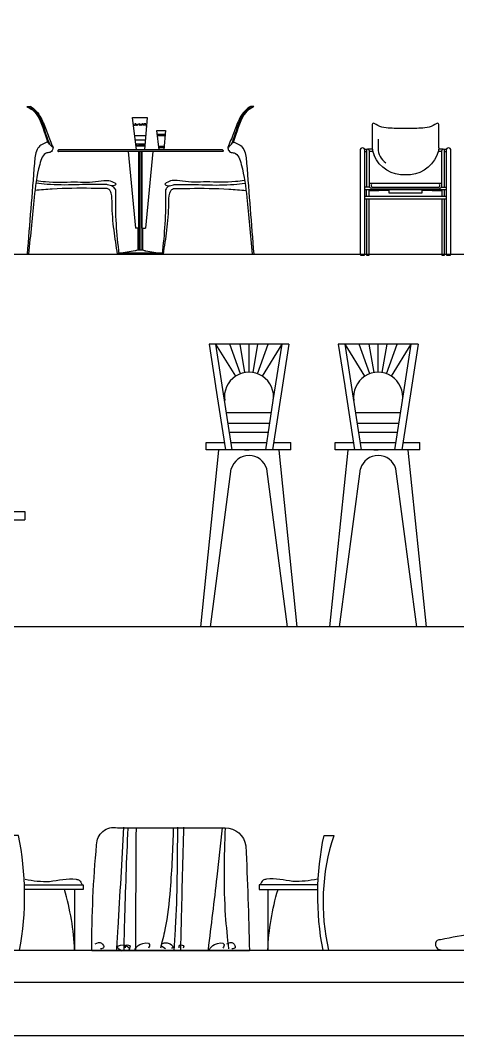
# Model space of a CAD drawing. Header units: inches. Extents: x 10 to 52.5, y 12.2 to 37.
# Drawn here: x 44.77 to 47.44, y 12.21 to 18.4 of the extents above; entities that cross this region are included whole.
import ezdxf

# ---------------------------------------------------------------- set-up
doc = ezdxf.new("R2010")
doc.units = ezdxf.units.IN
doc.header["$MEASUREMENT"] = 0
for name, color, linetype in [('02', 2, 'Continuous'), ('1', 1, 'Continuous'), ('8', 8, 'Continuous'), ('kadrbm', 4, 'Continuous')]:
    doc.layers.add(name, color=color, linetype=linetype)

# ---------------------------------------------------------------- blocks, each defined once
blk = doc.blocks.new('kadrbm')
at = {"layer": 'kadrbm', "color": 4}
blk.add_lwpolyline([(0, 0), (0, 24.7972), (21, 24.7972), (21, 0), (0, 0)], close=True, dxfattribs=at)
blk.add_lwpolyline([(20.6631, 0.3257), (20.6631, 24.4603), (0.3369, 24.4603), (0.3369, 0.3257), (20.6631, 0.3257)], dxfattribs=at)

msp = doc.modelspace()

# ---------------------------------------------------------------- hatches: boundary and pattern name
at = {"layer": '8'}
h = msp.add_hatch(dxfattribs=at)
h.set_pattern_fill('AR-SAND', color=256, scale=0.005, style=0)
h.set_pattern_definition([(37.5, (44.231392, -8.326672), (-0.0003149668, 0.0096341188), [0, -0.0076, 0, -0.0085, 0, -0.008125]), (7.5, (44.231392, -8.326672), (0.0088488835, 0.0141107303), [0, -0.0041, 0, -0.00685, 0, -0.002625]), (327.5, (44.225242, -8.326672), (0.0155707093, 2.82953e-05), [0, -0.0025, 0, -0.009, 0, -0.01175]), (317.5, (44.225242, -8.326672), (0.015030633, 0.004388378), [0, -0.00125, 0, -0.0059, 0, -0.00675])])
h.paths.add_polyline_path([(45.4559, 17.7748), (45.4575, 17.7617), (45.5361, 17.7617), (45.5372, 17.7748)])
h.paths.add_polyline_path([(45.526, 17.6379), (45.5271, 17.651), (45.4711, 17.651), (45.4727, 17.6379)])

# ---------------------------------------------------------------- linework, layer by layer
at = {"layer": '02'}
for p, q in [((44.8072, 17.8775), (44.8277, 17.878)), ((46.1925, 17.8775), (46.1719, 17.878)), ((45.6136, 17.6134), (45.5991, 17.7318)), ((45.5991, 17.7318), (45.6523, 17.7318)), ((45.6523, 17.7318), (45.6426, 17.6134)), ((45.4649, 17.7017), (45.5312, 17.7017)), ((45.4682, 17.6748), (45.529, 17.6748)), ((45.6017, 17.7102), (45.6505, 17.7102)), ((45.6027, 17.7023), (45.6498, 17.7023)), ((45.6045, 17.7046), (45.6045, 17.7046)), ((45.608, 17.7101), (45.608, 17.7101)), ((45.6093, 17.7053), (45.6093, 17.7053)), ((45.6159, 17.7061), (45.6159, 17.7061)), ((45.6199, 17.7074), (45.6199, 17.7074)), ((45.6231, 17.7093), (45.6231, 17.7093)), ((45.6239, 17.7072), (45.6239, 17.7072)), ((45.6292, 17.7037), (45.6292, 17.7037)), ((45.632, 17.7083), (45.632, 17.7083)), ((45.6333, 17.7043), (45.6333, 17.7043)), ((45.6382, 17.7063), (45.6382, 17.7063)), ((45.6401, 17.7093), (45.6401, 17.7093)), ((45.6436, 17.7078), (45.6436, 17.7078)), ((45.6461, 17.7081), (45.6461, 17.7081)), ((45.6468, 17.7025), (45.6468, 17.7025)), ((45.6473, 17.709), (45.6473, 17.709)), ((45.6474, 17.7048), (45.6474, 17.7048)), ((46.9503, 17.6788), (46.9503, 17.6236)), ((45.9998, 17.6134), (44.9998, 17.6134)), ((45.9998, 17.6028), (44.9998, 17.6028)), ((45.4248, 17.6028), (45.4698, 17.1364)), ((45.4711, 17.651), (45.5271, 17.651)), ((45.4727, 17.6379), (45.526, 17.6379)), ((45.4898, 17.1364), (45.4898, 17.6028)), ((45.4948, 17.0039), (45.4948, 17.6028)), ((45.5048, 17.0039), (45.5048, 17.6028)), ((45.5098, 17.1364), (45.5098, 17.6028)), ((45.5748, 17.6028), (45.5298, 17.1364)), ((45.6108, 17.636), (45.6444, 17.636)), ((45.6118, 17.6281), (45.6438, 17.6281)), ((45.6124, 17.6358), (45.6124, 17.6358)), ((45.615, 17.6295), (45.615, 17.6295)), ((45.6183, 17.6351), (45.6183, 17.6351)), ((45.6185, 17.6293), (45.6185, 17.6293)), ((45.6249, 17.6321), (45.6249, 17.6321)), ((45.626, 17.6351), (45.626, 17.6351)), ((45.6295, 17.6292), (45.6295, 17.6292)), ((45.6331, 17.6348), (45.6331, 17.6348)), ((45.636, 17.6321), (45.636, 17.6321)), ((45.6394, 17.6316), (45.6394, 17.6316)), ((45.642, 17.6354), (45.642, 17.6354)), ((45.6435, 17.6321), (45.6435, 17.6321)), ((46.8799, 17.6108), (46.8799, 17.3858)), ((46.8949, 17.6108), (46.8949, 17.3858)), ((47.3649, 17.6108), (47.3649, 16.9778)), ((46.9007, 17.3858), (46.8699, 17.3858)), ((47.3649, 17.3708), (46.8699, 17.3708)), ((46.9126, 17.3858), (47.3222, 17.3858)), ((47.0148, 17.3708), (47.0149, 17.3684)), ((47.22, 17.3708), (47.2199, 17.3684)), ((47.3342, 17.3858), (47.3649, 17.3858)), ((47.3399, 17.3708), (47.3399, 17.3308)), ((45.4898, 17.1364), (45.4698, 17.1364)), ((45.4848, 17.0039), (45.4848, 17.1364)), ((45.5098, 17.1364), (45.5298, 17.1364)), ((45.5148, 17.0039), (45.5148, 17.1364)), ((45.3698, 16.9827), (45.3598, 16.9774)), ((45.6298, 16.9827), (45.3698, 16.9827)), ((45.4848, 17.0039), (45.5148, 17.0039)), ((45.6298, 16.9827), (45.6398, 16.9774)), ((45.6323, 16.9778), (45.6398, 16.9774)), ((46.4056, 16.4293), (45.919, 16.4293)), ((45.919, 16.4293), (45.9583, 16.1743)), ((46.0603, 15.7843), (45.9608, 16.4293)), ((46.0809, 16.2331), (45.9608, 16.4293)), ((46.1112, 16.2481), (46.0455, 16.4293)), ((46.1374, 16.255), (46.108, 16.4293)), ((46.1623, 16.2571), (46.1623, 16.4293)), ((46.1872, 16.255), (46.2166, 16.4293)), ((46.2134, 16.2481), (46.279, 16.4293)), ((46.2437, 16.2331), (46.3637, 16.4293)), ((46.4056, 16.4293), (46.3061, 15.7843)), ((46.3105, 16.0842), (46.3637, 16.4293)), ((47.1938, 16.4293), (46.7072, 16.4293)), ((46.7072, 16.4293), (46.7466, 16.1743)), ((46.8485, 15.7843), (46.7491, 16.4293)), ((46.8692, 16.2331), (46.7491, 16.4293)), ((46.8994, 16.2481), (46.8338, 16.4293)), ((46.9256, 16.255), (46.8962, 16.4293)), ((46.9505, 16.2571), (46.9505, 16.4293)), ((46.9755, 16.255), (47.0048, 16.4293)), ((47.0016, 16.2481), (47.0673, 16.4293)), ((47.0319, 16.2331), (47.152, 16.4293)), ((47.1938, 16.4293), (47.0944, 15.7843)), ((47.0988, 16.0842), (47.152, 16.4293)), ((45.9585, 16.1728), (46.0184, 15.7843)), ((46.7468, 16.1728), (46.8067, 15.7843)), ((46.014, 16.0842), (46.0117, 16.0993)), ((46.2643, 15.7843), (46.3105, 16.0842)), ((46.8023, 16.0842), (46.8, 16.0993)), ((47.0525, 15.7843), (47.0988, 16.0842)), ((46.299, 16.0093), (46.0256, 16.0093)), ((47.0872, 16.0093), (46.8138, 16.0093)), ((46.2891, 15.9454), (46.0355, 15.9454)), ((47.0774, 15.9454), (46.8237, 15.9454)), ((46.2805, 15.8893), (46.0441, 15.8893)), ((47.0687, 15.8893), (46.8324, 15.8893)), ((45.9003, 15.7843), (45.9003, 15.8293)), ((46.4176, 15.7843), (46.4176, 15.8293)), ((46.6886, 15.7843), (46.6886, 15.8293)), ((47.2059, 15.7843), (47.2059, 15.8293)), ((45.868, 14.7046), (45.9789, 15.7814)), ((46.4566, 14.7046), (46.3457, 15.7814)), ((46.6562, 14.7046), (46.7672, 15.7814)), ((47.2449, 14.7046), (47.1339, 15.7814)), ((45.9266, 14.7046), (46.0543, 15.6684)), ((46.398, 14.7046), (46.2703, 15.6684)), ((46.7148, 14.7046), (46.8425, 15.6684)), ((47.1862, 14.7046), (47.0586, 15.6684)), ((43.9512, 15.4072), (44.7937, 15.4072)), ((44.7937, 15.4072), (44.7937, 15.3572)), ((43.9477, 15.3572), (44.7937, 15.3572)), ((47.3346, 12.7313), (47.3259, 12.7349))]:
    msp.add_line(p, q, dxfattribs=at)
for points in [[(45.4757, 17.6134), (45.4515, 17.8108), (45.5401, 17.8108), (45.524, 17.6134)], [(46.8399, 17.6108), (46.8399, 16.9778)], [(46.8699, 16.9778), (46.8699, 17.6108)], [(46.8699, 17.6048), (46.8799, 17.6048)], [(46.9184, 17.6033), (46.8949, 17.6033)], [(47.3399, 17.3858), (47.3399, 17.6108)], [(47.3549, 17.3858), (47.3549, 17.6108)], [(47.3549, 17.6048), (47.3649, 17.6048)], [(46.8799, 17.3308), (46.8799, 17.3708)], [(46.8949, 17.3308), (46.8949, 17.3708)], [(46.8949, 17.3638), (47.0149, 17.3684), (47.0148, 17.3608), (47.0148, 17.3508), (47.22, 17.3508), (47.22, 17.3608), (47.2199, 17.3684), (47.3399, 17.3638)], [(47.3549, 17.3308), (47.3549, 17.3708)], [(46.8699, 17.3308), (47.3649, 17.3308)], [(46.8699, 17.3158), (47.3649, 17.3158)], [(46.8799, 17.3158), (46.8799, 16.9708), (46.8949, 16.9708), (46.8949, 17.3158)], [(47.3399, 17.3158), (47.3399, 16.9708), (47.3549, 16.9708), (47.3549, 17.3158)], [(46.8424, 16.9778), (46.8424, 16.9708), (46.8674, 16.9708), (46.8674, 16.9778)], [(47.3674, 16.9778), (47.3674, 16.9708), (47.3924, 16.9708), (47.3924, 16.9778)], [(45.9003, 15.8293), (46.0115, 15.8293)], [(46.0534, 15.8293), (46.2712, 15.8293)], [(46.3131, 15.8293), (46.4176, 15.8293)], [(46.6886, 15.8293), (46.7998, 15.8293)], [(46.8416, 15.8293), (47.0595, 15.8293)], [(47.1013, 15.8293), (47.2059, 15.8293)], [(46.4176, 15.7843), (45.9003, 15.7843)], [(47.2059, 15.7843), (46.6886, 15.7843)], [(52.1649, 14.7046), (32.2989, 14.7046), (32.3064, 14.739), (32.3497, 14.7483), (32.2845, 14.8755), (32.2715, 15.0232), (32.3134, 15.0796), (32.3045, 15.1522), (32.7084, 15.1522), (32.7122, 15.0758), (32.741, 15.0465), (32.7573, 14.8993), (32.6791, 14.7465), (32.7285, 14.7339), (32.7354, 14.7046)], [(44.7918, 13.1303), (45.1506, 13.1303), (45.1506, 13.1023), (44.7926, 13.1023)], [(46.5832, 13.1303), (46.2245, 13.1303), (46.2245, 13.1023), (46.5824, 13.1023)], [(46.1648, 12.7291), (45.2036, 12.7291)]]:
    msp.add_lwpolyline(points, dxfattribs=at)
for points in [[(47.3199, 17.6258), (47.3199, 17.7689, 0.630804), (47.3085, 17.7744, -0.142527), (47.2103, 17.7455, -0.009787), (47.1174, 17.7445, -0.009787), (47.0245, 17.7455, -0.142527), (46.9263, 17.7744, 0.630804), (46.9149, 17.7689), (46.9149, 17.6258, 0.064622), (46.9253, 17.5794)], [(46.8699, 17.6108, 1), (46.8399, 17.6108)], [(46.8829, 17.6168), (46.8686, 17.6168, 0.812836)], [(46.9157, 17.6183), (46.8874, 17.6183, 0.414214), (46.8799, 17.6108)], [(47.3199, 17.6258, -0.064622), (47.3094, 17.5794, -0.311827), (47.1174, 17.4608, -0.311827), (46.9253, 17.5794, -0.033738)], [(47.3399, 17.6033), (47.3164, 17.6033, -0.033738)], [(47.3474, 17.6183), (47.319, 17.6183, 0.010207)], [(47.3661, 17.6168), (47.3519, 17.6168, 0.162278)], [(47.3949, 16.9778), (47.3949, 17.6108, 1), (47.3649, 17.6108)], [(46.908, 17.3758, -0.088605), (46.8982, 17.3908, -0.303195), (46.9042, 17.4108), (47.3306, 17.4108, -0.303195), (47.3366, 17.3908, -0.02738)], [(46.908, 17.3758), (47.3268, 17.3758, 0.088605), (47.3366, 17.3908)], [(46.1353, 15.7843, 0.044466), (46.1623, 15.7843)], [(46.1833, 15.7843, -0.033941), (46.1623, 15.7843)], [(46.9235, 15.7843, 0.044466), (46.9505, 15.7843)], [(46.9715, 15.7843, -0.033941), (46.9505, 15.7843)], [(45.2036, 12.7291, -0.025452), (45.2324, 13.3751, -0.470458), (45.3588, 13.4791), (46.0162, 13.4791, -0.368344), (46.1427, 13.3688, -0.007479), (46.1648, 12.7291, -1.26437)], [(44.7609, 12.7313, 0.100245), (44.7547, 13.4327), (44.6923, 13.4327)], [(46.6141, 12.7313, -0.100245), (46.6204, 13.4327), (46.6827, 13.4327)], [(46.6796, 13.4296, 0.139577), (46.6484, 12.7313)], [(45.0976, 13.1023), (45.0976, 12.7313, 0.06403), (45.0352, 13.1023, -1.348163)], [(46.2775, 13.1023), (46.2775, 12.7313, -0.06403), (46.3398, 13.1023, 1.348163)]]:
    msp.add_lwpolyline(points, format="xyb", dxfattribs=at)
for centre, radius, start, end in [((44.828, 17.868), 0.01, 43.6856, 91.54703), ((46.1717, 17.868), 0.01, 88.45297, 136.3144), ((46.8874, 17.6108), 0.0075, 0, 54.36372), ((47.0582, 17.6236), 0.1078, 180, 235.44871), ((47.3474, 17.6108), 0.0075, 125.63628, 180), ((47.3474, 17.6108), 0.0075, 0, 89.99998), ((46.9162, 17.3963), 0.00879, 129.56493, 194.10307), ((46.9451, 17.4107), 0.0409, 203.80038, 217.442), ((47.2897, 17.4107), 0.0409, 322.558, 336.19962), ((47.3186, 17.3963), 0.00879, 345.89693, 50.43507), ((46.1623, 16.1071), 0.15, 351.2336, 188.7664), ((46.9505, 16.1071), 0.15, 351.2336, 188.7664), ((46.1623, 15.637), 0.1125, 16.21268, 163.78732), ((46.1623, 15.651), 0.225, 35.41706, 36.3148), ((46.9505, 15.637), 0.1125, 16.21268, 163.78732), ((46.9505, 15.651), 0.225, 35.41706, 36.3148)]:
    msp.add_arc(centre, radius, start, end, dxfattribs=at)
msp.add_ellipse((44.9998, 17.6081), major_axis=(0, 0.0053), ratio=0.943396, start_param=0, end_param=3.141593, dxfattribs=at)
at = {"layer": '02', "extrusion": (0, 0, -1)}
msp.add_ellipse((45.9998, 17.6081), major_axis=(0, 0.0053), ratio=0.943396, start_param=0, end_param=3.141593, dxfattribs=at)
at = {"layer": '02'}
for points, knots in [([(44.8072, 17.8775), (44.8187, 17.8712), (44.88, 17.838), (44.9038, 17.7442), (44.9286, 17.6752), (44.9345, 17.6592)], [0, 0, 0, 0, 38.727754, 206.283685, 258.0493, 258.0493, 258.0493, 258.0493]), ([(44.8133, 17.8768), (44.8248, 17.8706), (44.8861, 17.8373), (44.9107, 17.7402), (44.9367, 17.6688), (44.9437, 17.65)], [0, 0, 0, 0, 38.727754, 206.283685, 267.162913, 267.162913, 267.162913, 267.162913]), ([(44.8352, 17.875), (44.8465, 17.8657), (44.8773, 17.8391), (44.9039, 17.7881), (44.9325, 17.7139), (44.9549, 17.6564), (44.966, 17.6278)], [4.436071, 4.436071, 4.436071, 4.436071, 49.141169, 101.477274, 194.381435, 286.558533, 286.558533, 286.558533, 286.558533]), ([(46.1644, 17.875), (46.1532, 17.8657), (46.1223, 17.8391), (46.0958, 17.7881), (46.0671, 17.7139), (46.0448, 17.6564), (46.0337, 17.6278)], [4.436071, 4.436071, 4.436071, 4.436071, 49.141169, 101.477274, 194.381435, 286.558533, 286.558533, 286.558533, 286.558533]), ([(46.1864, 17.8768), (46.1749, 17.8706), (46.1136, 17.8373), (46.089, 17.7402), (46.063, 17.6688), (46.056, 17.65)], [0, 0, 0, 0, 38.727754, 206.283685, 267.162913, 267.162913, 267.162913, 267.162913]), ([(46.1925, 17.8775), (46.1809, 17.8712), (46.1196, 17.838), (46.0959, 17.7442), (46.0711, 17.6752), (46.0652, 17.6592)], [0, 0, 0, 0, 38.727754, 206.283685, 258.0493, 258.0493, 258.0493, 258.0493]), ([(44.8642, 17.4268), (44.8828, 17.4242), (44.9601, 17.4139), (45.0883, 17.4209), (45.2142, 17.414), (45.3016, 17.4329), (45.3318, 17.4175), (45.3579, 17.4033), (45.3235, 17.3894), (45.3039, 17.4021), (45.2248, 17.4048), (45.1043, 17.3999), (44.9644, 17.3979), (44.8844, 17.4084), (44.8618, 17.4114)], [7.748407, 7.748407, 7.748407, 7.748407, 63.933948, 241.656124, 388.065088, 451.276676, 489.572673, 500.023452, 520.943969, 555.084618, 577.030864, 750.764056, 924.502933, 992.828364, 992.828364, 992.828364, 992.828364]), ([(46.1355, 17.4268), (46.1169, 17.4242), (46.0396, 17.4139), (45.9114, 17.4209), (45.7855, 17.414), (45.6981, 17.4329), (45.6678, 17.4175), (45.6418, 17.4033), (45.6762, 17.3894), (45.6958, 17.4021), (45.7749, 17.4048), (45.8954, 17.3999), (46.0353, 17.3979), (46.1153, 17.4084), (46.1379, 17.4114)], [7.748407, 7.748407, 7.748407, 7.748407, 63.933948, 241.656124, 388.065088, 451.276676, 489.572673, 500.023452, 520.943969, 555.084618, 577.030864, 750.764056, 924.502933, 992.828364, 992.828364, 992.828364, 992.828364]), ([(45.3598, 16.9774), (45.3523, 17.026), (45.3364, 17.1278), (45.3251, 17.2517), (45.3272, 17.3367), (45.3138, 17.3691), (45.3036, 17.3764), (45.2845, 17.3802), (45.2527, 17.3774), (45.1417, 17.381), (45.0063, 17.3782), (44.8909, 17.3694), (44.8558, 17.3667)], [0, 0, 0, 0, 147.499837, 308.501801, 375.324675, 397.413806, 414.049473, 443.533083, 494.617233, 554.387138, 796.063621, 901.510112, 901.510112, 901.510112, 901.510112]), ([(45.3234, 17.3947), (45.3259, 17.3933), (45.3356, 17.3871), (45.349, 17.3727), (45.3416, 17.2288), (45.3548, 17.1), (45.3674, 16.9778)], [36.165232, 36.165232, 36.165232, 36.165232, 44.632875, 70.129516, 90.07762, 462.995197, 462.995197, 462.995197, 462.995197]), ([(45.6763, 17.3947), (45.6738, 17.3933), (45.6641, 17.3871), (45.6507, 17.3727), (45.6581, 17.2288), (45.6449, 17.1), (45.6323, 16.9778)], [36.165232, 36.165232, 36.165232, 36.165232, 44.632875, 70.129516, 90.07762, 462.995197, 462.995197, 462.995197, 462.995197]), ([(45.6398, 16.9774), (45.6474, 17.026), (45.6633, 17.1278), (45.6746, 17.2517), (45.6725, 17.3367), (45.6859, 17.3691), (45.6961, 17.3764), (45.7152, 17.3802), (45.747, 17.3774), (45.858, 17.381), (45.9934, 17.3782), (46.1088, 17.3694), (46.1439, 17.3667)], [0, 0, 0, 0, 147.499837, 308.501801, 375.324675, 397.413806, 414.049473, 443.533083, 494.617233, 554.387138, 796.063621, 901.510112, 901.510112, 901.510112, 901.510112]), ([(45.4848, 17.0039), (45.4822, 17.0021), (45.4789, 16.9999), (45.4743, 17.0004), (45.4719, 16.9981), (45.4361, 16.9919), (45.402, 16.9872), (45.3698, 16.9827)], [0, 0, 0, 0, 9.010642, 11.346428, 12.871043, 18.421588, 117.170749, 117.170749, 117.170749, 117.170749]), ([(45.5148, 17.0039), (45.5175, 17.0021), (45.5208, 16.9999), (45.5254, 17.0004), (45.5278, 16.9981), (45.5636, 16.9919), (45.5976, 16.9872), (45.6298, 16.9827)], [0, 0, 0, 0, 9.010642, 11.346428, 12.871043, 18.421588, 117.170749, 117.170749, 117.170749, 117.170749]), ([(47.8787, 12.7663), (47.8551, 12.7971), (47.6688, 12.8513), (47.4843, 12.8284), (47.3352, 12.7955), (47.2898, 12.7956), (47.3037, 12.7416), (47.3223, 12.7355), (47.3259, 12.7349)], [1253.013735, 1253.013735, 1253.013735, 1253.013735, 1369.524752, 1785.43384, 1802.323232, 1841.900782, 1890.567314, 1901.744497, 1901.744497, 1901.744497, 1901.744497])]:
    msp.add_open_spline(points, degree=3, knots=knots, dxfattribs=at)
for points in [[(44.966, 17.6278), (44.9377, 17.6562), (44.9314, 17.6606), (44.9244, 17.6581), (44.892, 17.643), (44.8697, 17.6154), (44.8523, 17.5334), (44.8083, 16.9778)], [(46.0337, 17.6278), (46.062, 17.6562), (46.0683, 17.6606), (46.0753, 17.6581), (46.1077, 17.643), (46.13, 17.6154), (46.1474, 17.5334), (46.1914, 16.9778)], [(44.966, 17.6278), (44.9655, 17.6211), (44.9511, 17.6001), (44.9285, 17.5949), (44.885, 17.5254), (44.851, 17.3236), (44.8174, 16.9778)], [(46.0337, 17.6278), (46.0341, 17.6211), (46.0486, 17.6001), (46.0712, 17.5949), (46.1147, 17.5254), (46.1487, 17.3236), (46.1823, 16.9778)], [(45.3967, 13.4826), (45.3611, 12.8658), (45.3532, 12.7357)], [(45.422, 13.4763), (45.4017, 12.9053), (45.3978, 12.7357)], [(45.4726, 13.4763), (45.4686, 12.7357)], [(45.7002, 13.4763), (45.6812, 13.1033), (45.6492, 12.8579), (45.6216, 12.7436)], [(45.7254, 13.4826), (45.7123, 12.8658), (45.7044, 12.7357)], [(45.7634, 13.4826), (45.7478, 12.9053), (45.7439, 12.7357)], [(45.9991, 13.4791), (45.9657, 13.1792), (45.9123, 12.7357)], [(46.0161, 13.4791), (46.0176, 12.9447), (46.0372, 12.7396)], [(44.7952, 13.1646), (44.9448, 13.1521), (45.1069, 13.1646), (45.1256, 13.1584), (45.1443, 13.1303)], [(46.5799, 13.1646), (46.4302, 13.1521), (46.2681, 13.1646), (46.2494, 13.1584), (46.2307, 13.1303)], [(45.2234, 12.7712), (45.2628, 12.7751), (45.2746, 12.7475), (45.2549, 12.7396)], [(45.3876, 12.727), (45.36, 12.7506), (45.4152, 12.7585), (45.431, 12.7349), (45.4231, 12.7309)], [(45.4088, 12.7475), (45.4128, 12.7633), (45.4364, 12.7554), (45.4325, 12.7436)], [(45.4651, 12.7357), (45.4966, 12.7672), (45.5558, 12.7672), (45.5479, 12.7436)], [(45.6531, 12.7396), (45.6255, 12.7633), (45.6807, 12.7712), (45.6965, 12.7475), (45.6886, 12.7436)], [(45.736, 12.7475), (45.7399, 12.7633), (45.7636, 12.7554), (45.7596, 12.7436)], [(45.9202, 12.7357), (45.9518, 12.7672), (46.0109, 12.7672), (46.003, 12.7436)], [(46.0262, 12.7712), (46.0656, 12.7751), (46.0775, 12.7475), (46.0577, 12.7396)]]:
    msp.add_spline(points, degree=3, dxfattribs=at)
at = {"layer": '1'}
for p, q in [((32.3342, 16.9778), (52.1649, 16.9778)), ((32.3342, 12.7313), (52.1649, 12.7313))]:
    msp.add_line(p, q, dxfattribs=at)

# ---------------------------------------------------------------- block references
at = {"layer": 'kadrbm'}
msp.add_blockref('kadrbm', (31.5018, 12.2106), dxfattribs=at)

doc.saveas('drawing.dxf')
